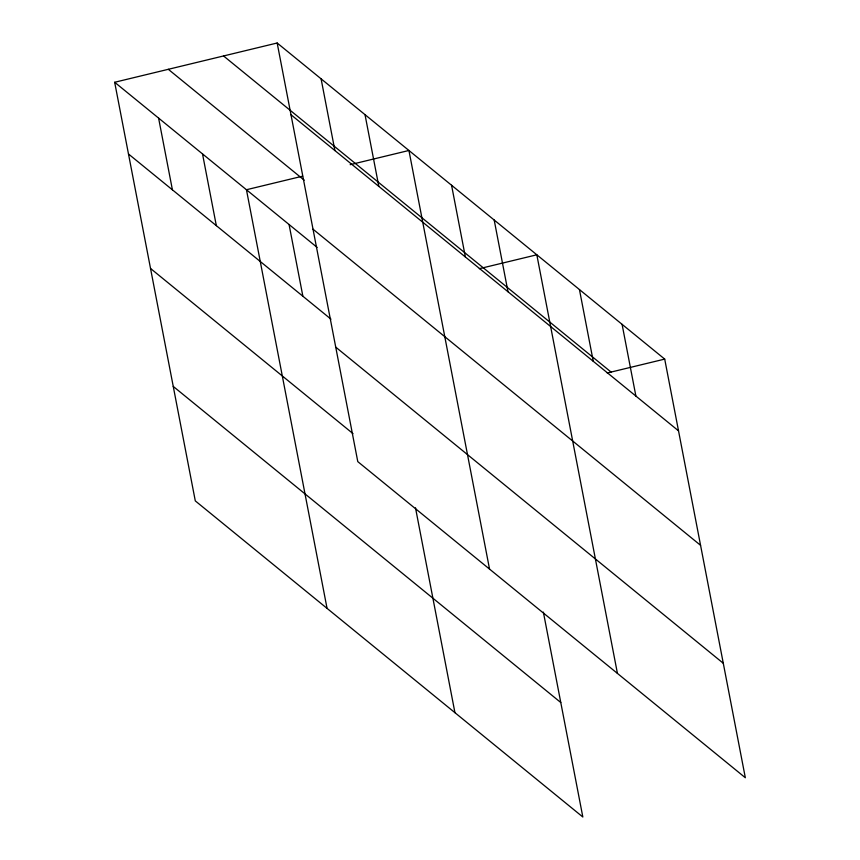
<?xml version="1.0" encoding="UTF-8"?>
<svg xmlns="http://www.w3.org/2000/svg" width="860" height="860" viewBox="0 0 860 860"><rect width="100%" height="100%" fill="white"/><g stroke="black" fill="none" stroke-linecap="round" stroke-linejoin="round"><path stroke-width="1.29" d="M543.369 612.105L582.833 817L195.295 500.896L114.67 82.27L277.167 43L664.705 359.104L745.33 777.73L357.781 461.627L277.167 43M302.634 176.16L246.444 189.737L327.058 608.375M350.171 164.679L408.93 150.478L489.544 569.105M479.342 268.685L536.823 254.797L617.437 673.423M607.235 372.993L664.705 359.104M223.546 55.954L611.084 372.068M290.981 114.735L678.518 430.838M168.302 69.305L304.225 180.181M313.029 229.212L700.567 545.315M114.67 82.27L317.146 247.411M128.495 154.004L330.96 319.146M335.744 347.15L723.282 663.264M150.532 268.471L352.998 433.623M173.247 386.419L560.784 702.523M622.081 324.338L635.895 396.073M579.446 289.562L593.26 361.297M494.188 220.02L508.002 291.755M451.565 185.244L465.378 256.979M365.016 114.649L378.83 186.383M415.487 507.787L454.94 712.682M321.092 78.83L334.906 150.565M289.067 224.514L302.881 296.248M202.519 153.918L216.333 225.653M158.595 118.089L172.408 189.823"/></g></svg>
